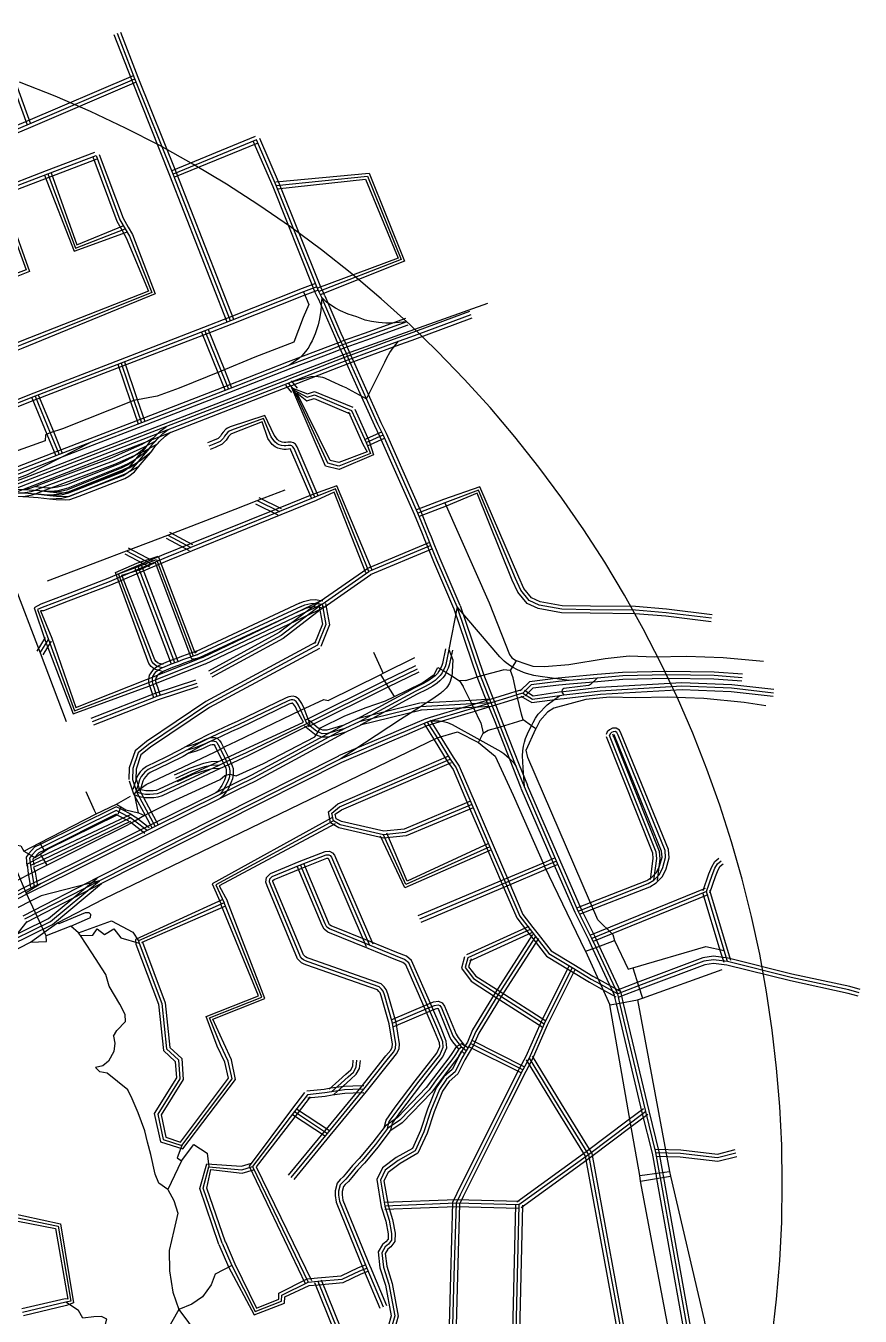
# Model space of a CAD drawing. Header units: metres. Extents: x -1073 to 1066, y -1049 to 1091.
# Drawn here: x 358 to 1066, y -113 to 984 of the extents above; entities that cross this region are included whole.
import ezdxf

# ---------------------------------------------------------------- set-up
doc = ezdxf.new("R2010")
doc.units = ezdxf.units.M
for name, color, linetype in [('EST_BUILDING_LINE_3M_OFFSET', 1, 'CONTINUOUS'), ('OSM_ROAD_CENTERLINE', 8, 'CONTINUOUS'), ('RADIUS_1KM', 5, 'CONTINUOUS')]:
    doc.layers.add(name, color=color, linetype=linetype)

msp = doc.modelspace()

# ---------------------------------------------------------------- linework, layer by layer
at = {"layer": 'EST_BUILDING_LINE_3M_OFFSET'}
for points in [[(331.252, 983.751), (361.615, 900.583)], [(528.738, 731.993), (479.886, 856.706), (447.534, 937.721), (432.744, 976.019)], [(534.325, 734.181), (485.466, 858.913), (453.119, 939.914), (438.341, 978.181)], [(201.001, 843.121), (216.766, 843.084), (357.624, 902.316), (449.144, 941.574)], [(201.009, 837.121), (217.955, 837.203), (359.969, 896.793), (451.509, 936.06)], [(552.409, 889.684), (481.537, 860.585)], [(607.531, 763.019), (573.125, 849.243), (556.302, 888.101)], [(554.688, 884.134), (483.815, 855.034)], [(601.958, 760.796), (567.585, 846.939), (550.796, 885.717)], [(414.451, 872.434), (434.902, 817.707), (439.419, 809.791), (442.88, 803.722), (461.876, 758.381), (352.848, 715.544), (239.505, 670.036)], [(239.527, 808.922), (249.002, 812.47), (288.205, 827.439), (332.902, 844.504), (375.32, 860.69), (416.192, 876.286)], [(241.63, 803.303), (251.125, 806.858), (290.345, 821.834), (335.041, 838.899), (377.459, 855.085), (418.331, 870.681)], [(420.072, 874.533), (440.334, 820.255), (444.63, 812.764), (448.288, 806.322), (467.391, 756.017), (355.084, 709.976), (241.74, 664.468)], [(373.577, 856.841), (398.599, 792.155), (443.111, 808.481)], [(379.201, 858.934), (401.057, 797.628), (440.939, 814.074)], [(570.047, 851.076), (649.221, 858.633), (679.21, 783.916), (607.54, 755.247)], [(570.663, 845.107), (646.129, 853.491), (673.703, 786.298), (605.376, 760.843)], [(336.786, 842.74), (360.787, 775.122), (335.122, 764.747)], [(603.714, 764.725), (592.29, 760.546), (530.435, 735.879), (508.646, 727.458), (437.659, 700.04), (364.371, 671.738), (204.738, 608.436)], [(605.775, 759.09), (594.432, 754.942), (532.628, 730.294), (510.808, 721.861), (439.82, 694.443), (366.558, 666.15), (206.95, 602.859)], [(603.716, 756.828), (602.002, 760.691)], [(606.253, 751.629), (603.762, 756.728)], [(609.2, 759.261), (607.487, 763.124)], [(611.644, 754.263), (609.154, 759.361)], [(623.836, 711.36), (619.971, 720.034), (606.197, 751.751)], [(629.316, 713.803), (625.463, 722.45), (611.7, 754.141)], [(680.07, 735.172), (644.842, 722.393), (625.554, 715.402)], [(630.933, 703.084), (649.265, 709.855), (673.073, 718.518), (683.503, 722.311), (734.629, 741.265)], [(633.012, 697.455), (651.33, 704.221), (675.124, 712.879), (685.571, 716.678), (736.714, 735.639)], [(512.511, 725.777), (526.244, 691.557), (532.409, 676.183)], [(682.116, 729.532), (646.887, 716.752), (627.598, 709.761)], [(625.494, 715.38), (616.404, 711.864), (580.517, 698.159), (528.537, 677.863), (454.693, 649.3), (411.939, 632.758), (384.783, 622.249), (331.461, 601.623), (251.95, 571.031), (223.65, 560.054)], [(506.943, 723.542), (520.675, 689.323), (526.84, 673.95)], [(634.721, 701.471), (632.565, 706.405), (629.323, 713.788)], [(627.658, 709.784), (618.556, 706.264), (582.678, 692.562), (530.711, 672.27), (456.858, 643.704), (414.105, 627.162), (386.948, 616.653), (333.621, 596.025), (254.112, 565.435), (225.82, 554.46)], [(228.601, 546.411), (242.335, 553.465), (253.626, 560.021), (285.958, 570.992), (329.331, 586.165), (336.845, 589.075), (477.512, 643.555), (579.451, 683.028), (581.303, 683.751), (621.134, 699.269), (630.884, 703.065)], [(629.223, 699.068), (627.069, 703.997), (623.829, 711.375)], [(231.343, 541.074), (245.216, 548.202), (256.11, 554.559), (287.912, 565.318), (331.405, 580.535), (339.011, 583.48), (479.679, 637.96), (581.625, 677.436), (583.482, 678.16), (623.311, 693.678), (633.061, 697.474)], [(435.895, 696.287), (446.599, 664.405), (452.931, 645.547)], [(441.583, 698.197), (452.287, 666.315), (458.619, 647.457)], [(644.231, 665.59), (631.486, 694.011), (629.234, 699.044)], [(649.706, 668.045), (636.962, 696.464), (634.71, 701.495)], [(582.845, 682.149), (587.95, 676.004)], [(368.238, 670.088), (381.07, 638.962), (388.639, 620.594)], [(578.23, 678.315), (583.335, 672.17)], [(636.997, 658.172), (649.296, 630.755), (652.961, 619.29), (623.729, 606.696), (612.154, 609.74), (583.593, 676.278), (596.801, 671.185), (602.842, 673.143), (635.418, 659.711)], [(631.522, 655.716), (643.774, 628.408), (647.44, 621.639), (623.312, 612.681), (615.987, 614.357), (587.692, 671.896), (596.227, 665.212), (602.568, 667.15), (633.102, 654.176)], [(362.691, 667.801), (375.523, 636.676), (383.092, 618.308)], [(698.91, 540.962), (696.499, 546.873), (694.394, 552.034), (687.788, 568.468), (658.324, 634.909), (653.946, 643.942), (644.231, 665.59)], [(704.466, 543.228), (702.055, 549.139), (699.956, 554.286), (693.315, 570.803), (663.767, 637.434), (659.384, 646.479), (649.705, 668.046)], [(605.905, 584.306), (588.077, 626.013), (586.569, 628.278), (584.938, 629.398), (583.091, 630.107), (580.175, 630.055), (578.357, 629.814), (577.133, 629.812), (575.414, 630.068), (573.909, 630.595), (572.512, 631.178), (571.247, 632.233), (568.478, 636.066), (560.7, 652.717), (531.192, 643.075), (528.872, 641.878), (527.369, 640.922), (525.195, 638.585), (523.701, 636.674), (522.985, 635.094), (521.052, 633.155), (516.114, 631.077), (511.912, 629.451)], [(600.387, 581.949), (582.766, 623.22), (582.313, 624.049), (582.143, 624.088), (582.029, 624.202), (580.688, 624.077), (578.745, 623.827), (576.683, 623.829), (573.986, 624.241), (571.729, 625.005), (569.364, 626.07), (566.867, 628.132), (563.241, 633.138), (558.266, 647.233), (533.585, 637.573), (531.825, 636.655), (531.191, 636.297), (529.762, 634.693), (528.8, 633.51), (527.891, 631.639), (524.419, 628.189), (518.388, 625.525), (514.077, 623.856)], [(337.649, 589.265), (345.936, 590.033), (355.211, 589.845), (356.572, 589.808), (368.704, 588.831), (378.397, 587.791), (383.868, 587.199), (391.281, 586.906), (393.761, 587.063), (400.725, 589.621), (439.111, 604.503), (441.877, 606.16), (445.661, 609.047), (450.176, 614.491), (453.662, 618.683), (458.896, 624.649), (459.809, 625.918), (463.184, 630.577), (465.728, 633.301), (466.72, 634.361), (472.115, 639.523), (476.757, 643.129)], [(338.207, 583.291), (346.152, 584.037), (355.07, 583.846), (356.252, 583.817), (368.143, 582.857), (377.755, 581.826), (383.429, 581.215), (391.382, 580.907), (395.014, 581.196), (402.834, 584.004), (441.742, 599.111), (445.246, 601.195), (449.817, 604.72), (454.787, 610.652), (458.225, 614.787), (463.588, 620.91), (464.671, 622.403), (467.814, 626.76), (470.109, 629.202), (470.989, 630.145), (476.033, 634.98), (480.434, 638.387)], [(645.295, 632.313), (659.805, 638.903)], [(354.621, 589.8), (361.386, 590.979), (364.5, 592.125), (374.846, 595.893), (430.861, 616.898), (444.871, 623.058), (456.536, 628.364), (466.463, 633.875)], [(355.661, 583.891), (362.937, 585.183), (366.553, 586.487), (376.926, 590.266), (433.123, 611.34), (447.321, 617.581), (459.236, 623.006), (469.374, 628.628)], [(365.792, 592.294), (373.635, 591.597), (378.933, 591.303), (384.533, 591.936), (392.576, 593.92), (437.582, 611.948), (443.263, 614.643), (447.448, 616.836), (452.228, 620.196), (460.402, 626.531)], [(647.776, 626.85), (662.286, 633.44)], [(365.261, 586.318), (373.209, 585.612), (379.108, 585.305), (385.59, 586.03), (394.415, 588.209), (439.985, 606.45), (445.944, 609.276), (450.573, 611.714), (455.79, 615.367), (464.078, 621.789)], [(377.906, 587.804), (387.24, 588.322), (393.271, 589.77), (439.43, 608.421), (443.861, 610.788), (450.909, 615.127)], [(378.246, 581.813), (388.112, 582.386), (395.098, 584.055), (441.969, 602.985), (446.847, 605.583), (454.053, 610.017)], [(651.798, 521.145), (621.803, 592.97), (602.021, 585.909), (571.968, 573.764), (496.6, 543.284), (476.985, 535.347)], [(940.287, 483.357), (901.614, 488.039), (875.421, 490.267), (836.996, 490.626), (813.135, 490.968), (794.417, 494.396), (786.977, 497.717), (780.449, 505.798), (776.251, 515.255), (743.248, 592.063), (712.328, 581.166), (689.481, 572.438)], [(646.236, 518.896), (619.462, 587.445), (604.271, 580.346), (574.217, 568.201), (498.85, 537.722), (479.235, 529.785)], [(555.408, 583.068), (574.422, 573.672)], [(939.566, 477.401), (900.999, 482.07), (875.138, 484.273), (836.924, 484.626), (812.547, 484.997), (792.619, 488.671), (783.314, 492.964), (775.341, 502.65), (770.743, 512.874), (740.883, 586.549), (714.469, 575.56), (691.622, 566.833)], [(552.75, 577.688), (571.764, 568.293)], [(476.836, 548.36), (496.301, 537.863)], [(479.684, 553.641), (499.149, 543.144)], [(444.657, 540.338), (465.561, 529.261)], [(700.528, 544.862), (647.857, 522.787)], [(702.848, 539.328), (650.177, 517.253)], [(721.027, 488.792), (704.007, 528.458), (698.91, 540.963)], [(726.541, 491.158), (709.543, 530.774), (704.466, 543.227)], [(476.932, 535.325), (462.979, 529.37), (427.203, 514.108)], [(479.288, 529.807), (465.334, 523.851), (429.557, 508.589)], [(472.998, 435.337), (470.492, 435.893), (467.052, 437.141), (464.212, 439.481), (462.121, 441.991), (461.173, 444.288), (433.673, 519.372), (452.02, 527.257), (469.902, 533.086), (501.064, 451.139), (502.924, 452.414)], [(474.285, 441.197), (472.128, 441.665), (470.022, 442.354), (468.446, 443.732), (467.269, 445.074), (466.769, 446.451), (439.143, 516.906), (454.144, 521.645), (467.437, 527.616), (498.307, 445.81), (504.43, 446.606)], [(441.848, 535.036), (462.752, 523.96)], [(481.408, 441.41), (450.277, 523.386)], [(487.017, 443.54), (455.886, 525.516)], [(607.553, 494.82), (647.303, 522.483)], [(610.98, 489.895), (650.731, 517.558)], [(427.304, 514.149), (391.439, 500.367)], [(429.456, 508.548), (393.591, 494.767)], [(391.439, 500.367), (370.508, 492.319), (364.773, 489.19), (374.004, 461.438), (397.734, 399.125), (462.195, 422.728)], [(393.592, 494.767), (372.662, 486.719), (370.236, 486.708), (379.639, 463.498), (400.226, 404.583), (460.059, 428.335)], [(507.631, 447.152), (607.974, 495.064)], [(607.441, 494.738), (572.881, 468.224), (512.676, 435.56)], [(590.109, 493.067), (593.535, 494.632), (599.084, 496.001), (603.401, 496.278), (609.723, 495.322)], [(590.099, 493.062), (502.411, 452.23)], [(592.631, 487.623), (504.944, 446.791)], [(510.216, 441.738), (610.559, 489.65)], [(611.092, 489.977), (576.148, 463.191), (515.538, 430.287)], [(592.622, 487.618), (595.518, 488.969), (600.002, 490.072), (603.139, 490.284), (608.81, 489.392)], [(606.316, 491.817), (609.451, 475.34), (602.671, 458.529)], [(612.217, 492.898), (615.423, 474.754), (608.249, 456.321)], [(750.058, 407.423), (742.405, 426.848), (741.003, 430.496), (720.946, 489.002)], [(755.64, 409.622), (747.996, 429.024), (746.643, 432.546), (726.622, 490.948)], [(367.24, 452.52), (374.261, 464.03)], [(372.362, 449.395), (379.383, 460.906)], [(604.038, 460.066), (510.514, 409.708), (460.01, 375.542), (450.455, 367.626), (445.538, 353.157), (445.121, 343.498)], [(606.882, 454.784), (513.621, 404.575), (463.587, 370.725), (455.39, 364.214), (451.44, 352.077), (451.116, 343.257)], [(502.718, 452.353), (494.683, 449.641), (489.736, 447.769), (485.747, 446.219), (483.189, 445.295), (478.566, 443.608), (472.476, 441.031), (471.456, 440.591), (467.776, 438.258), (465.416, 436.254), (464.239, 434.773), (463.299, 433.256), (462.52, 431.956), (462.041, 430.161), (461.9, 428.884), (461.81, 427.24), (461.932, 425.928), (462.583, 423.316), (463.793, 419.897)], [(713.967, 454.482), (711.367, 441.897), (710.831, 440.131), (709.34, 437.242), (708.482, 435.481), (707.15, 433.558), (705.201, 431.548), (703.314, 429.978), (700.177, 427.797), (695.251, 425.044), (687.292, 421.068), (639.327, 395.006)], [(719.842, 453.266), (717.178, 440.403), (716.39, 437.872), (714.702, 434.55), (713.652, 432.437), (711.788, 429.751), (709.285, 427.152), (706.95, 425.205), (703.358, 422.71), (698.057, 419.741), (690.066, 415.747), (642.192, 389.734)], [(460.023, 428.321), (507.819, 447.235)], [(462.231, 422.742), (510.027, 441.656)], [(504.636, 446.668), (496.704, 443.992), (491.884, 442.167), (487.854, 440.601), (485.236, 439.655), (480.763, 438.025), (474.807, 435.503), (474.237, 435.274), (471.328, 433.422), (469.733, 432.087), (469.161, 431.341), (468.387, 430.075), (468.036, 429.594), (467.95, 429.118), (467.879, 428.391), (467.809, 427.341), (467.846, 426.939), (468.326, 425.053), (469.448, 421.905)], [(594.928, 393.752), (662.629, 427.49), (688.937, 440.2)], [(501.827, 427.827), (467.976, 416.768), (412.868, 395.265)], [(597.605, 388.382), (665.273, 422.104), (691.547, 434.797)], [(818.714, 430.423), (809.691, 429.594), (785.415, 426.386), (777.46, 418.84)], [(966.216, 432.775), (942.195, 434.673), (901.891, 435.267), (864.313, 434.316), (842.657, 432.473), (818.732, 430.424)], [(965.742, 426.794), (941.914, 428.68), (901.922, 429.267), (864.644, 428.325), (843.168, 426.495), (819.244, 424.446)], [(503.69, 422.124), (469.999, 411.119), (415.049, 389.675)], [(463.829, 419.801), (464.502, 418.099), (466.131, 413.025)], [(469.411, 422.001), (470.152, 420.118), (471.843, 414.861)], [(778.733, 419.578), (773.792, 418.17), (768.476, 416.425), (751.974, 411.392)], [(778.015, 414.119), (787.361, 408.722), (811.316, 411.813), (814.765, 412.21), (845.673, 415.775), (914.836, 419.916), (956.624, 418.144), (992.173, 414.135)], [(781.096, 419.267), (788.565, 414.6), (810.568, 417.766), (814.078, 418.17), (845.15, 421.752), (914.783, 425.916), (957.088, 424.126), (992.845, 420.097)], [(819.262, 424.448), (810.339, 423.629), (788.02, 420.981), (781.651, 414.546)], [(546.407, 363.74), (599.087, 390.044), (593.884, 403.574), (591.897, 407.928), (590.771, 409.733), (589.401, 411.559), (588.179, 412.64), (586.659, 413.62), (584.557, 414.086), (582.71, 413.996), (580.852, 413.661), (578.615, 412.737), (537.131, 392.772), (529.911, 389.49)], [(543.805, 369.146), (593.446, 392.09), (588.422, 401.092), (586.612, 405.087), (585.813, 406.354), (584.993, 407.489), (584.501, 407.899), (584.307, 408.1), (584.131, 408.101), (583.4, 408.036), (582.538, 407.903), (581.083, 407.268), (539.674, 387.337), (532.393, 384.028)], [(692.12, 408.14), (640.041, 395.282)], [(752.684, 411.518), (736.063, 410.605), (692.674, 408.223)], [(751.984, 411.395), (740.628, 407.978), (737.069, 406.909), (731.292, 405.172), (700.887, 396.022), (697.656, 395.054)], [(778.213, 335.955), (771.324, 353.432), (758.041, 387.152), (755.48, 393.664), (750.058, 407.422)], [(780.377, 413.808), (775.55, 412.433), (770.287, 410.705), (753.724, 405.653)], [(783.795, 338.155), (776.906, 355.632), (763.624, 389.35), (761.063, 395.862), (755.64, 409.622)], [(639.482, 395.084), (627.157, 389.281), (549.218, 347.11), (535.983, 340.543), (519.461, 332.34), (466.189, 306.024), (459.332, 302.616), (369.342, 257.821), (363.411, 255.127)], [(697.342, 394.94), (678.601, 386.958), (667.667, 382.294), (623.28, 363.37)], [(693.558, 402.315), (641.479, 389.457)], [(753.013, 405.527), (736.392, 404.614), (693.003, 402.232)], [(753.713, 405.649), (742.355, 402.232), (738.796, 401.163), (733.021, 399.427), (702.613, 390.276), (699.379, 389.307)], [(642.037, 389.655), (629.864, 383.926), (551.98, 341.783), (538.65, 335.169), (522.124, 326.964), (468.853, 300.648), (462.004, 297.243), (371.92, 252.403), (365.893, 249.664)], [(520.335, 385.066), (512.656, 381.536), (502.952, 376.648), (493.35, 371.213), (488.273, 368.338), (476.415, 362.251), (460.088, 354.412), (456.832, 351.955), (454.874, 349.839), (453.046, 347.439), (451.424, 344.195), (450.4, 340.838), (448.613, 334.749)], [(529.894, 389.482), (520.329, 385.063)], [(532.41, 384.036), (522.846, 379.616)], [(629.325, 383.716), (614.229, 379.478), (608.865, 379.302), (604.542, 381.114), (602.765, 382.017), (594.387, 388.729)], [(627.696, 389.491), (613.277, 385.402), (609.968, 385.199), (607.085, 386.549), (606, 387.07), (598.146, 393.405)], [(699.693, 389.42), (680.953, 381.439), (670.021, 376.775), (625.633, 357.85)], [(695.966, 390.602), (704.286, 377.154), (715.466, 359.087)], [(701.069, 393.759), (709.388, 380.311), (720.568, 362.244)], [(827.775, 228.831), (887.51, 252.266), (892.775, 255.57), (898.125, 260.83), (901.417, 267.583), (903.86, 276.845), (903.38, 283.766), (863.271, 382.226), (861.662, 385.262), (858.841, 386.968), (855.675, 386.898), (853.318, 385.657), (851.174, 383.742), (850.456, 381.58)], [(522.84, 379.614), (515.258, 376.13), (505.78, 371.356), (496.306, 365.992), (491.121, 363.057), (479.081, 356.876), (463.208, 349.287), (460.865, 347.513), (459.467, 345.978), (458.134, 344.259), (457.001, 341.982), (456.151, 339.127), (454.371, 333.059)], [(494.001, 371.487), (500.755, 373.421), (505.504, 375.214), (509.481, 377.11), (512.683, 378.493), (515.144, 379.087), (516.668, 379.161), (518.283, 378.991), (520.482, 378.1), (522.129, 376.652), (523.575, 374.454), (525.568, 370.48), (530.897, 359.835), (533.006, 354.895), (533.606, 352.791), (533.796, 350.78), (533.787, 347.602), (533.122, 343.86), (531.857, 340.575), (529.329, 335.269), (527.87, 333.004), (527.057, 331.723), (524.651, 328.884), (522.643, 327.291)], [(495.655, 365.719), (502.643, 367.726), (507.856, 369.694), (511.969, 371.65), (514.596, 372.806), (515.985, 373.147), (516.528, 373.162), (516.891, 373.154), (517.324, 372.998), (517.567, 372.754), (518.364, 371.479), (520.203, 367.794), (525.454, 357.311), (527.355, 352.877), (527.709, 351.686), (527.802, 350.514), (527.81, 348.126), (527.345, 345.478), (526.349, 342.953), (524.09, 338.194), (522.812, 336.23), (522.212, 335.262), (520.485, 333.203), (518.942, 332.013)], [(825.585, 234.417), (884.81, 257.624), (889.066, 260.286), (893.254, 264.333), (895.791, 269.669), (897.887, 277.418), (897.536, 282.408), (857.791, 379.782), (857.228, 381.221), (857.328, 381.162), (857.297, 381.121), (856.688, 380.692), (856.217, 380.492), (856.263, 380.071)], [(887.948, 258.334), (890.403, 276.201), (890.006, 280.879), (850.573, 379.715)], [(893.893, 257.523), (896.401, 276.057), (895.844, 282.267), (856.147, 381.937)], [(623.103, 363.287), (418.751, 259.982)], [(450.424, 330.413), (452.249, 329.51), (455.488, 328.625), (459.097, 328.022), (463.046, 327.955), (466.426, 328.132), (470.068, 328.585), (473.628, 329.902), (523.092, 352.892), (529.442, 355.853), (546.37, 363.723)], [(453.125, 335.77), (454.391, 335.115), (456.769, 334.486), (459.642, 333.998), (462.935, 333.954), (465.914, 334.11), (468.648, 334.415), (471.306, 335.435), (520.56, 358.331), (526.91, 361.293), (543.841, 369.164)], [(737.549, 319.394), (680.485, 295.442), (661.222, 293.462), (623.395, 302.172), (616.392, 306.519), (614.579, 315.933), (622.499, 322.701), (716.829, 363.42)], [(720.497, 362.354), (725.673, 354.727), (739.144, 323.342), (754.511, 287.486), (767.688, 256.739), (779.642, 228.792), (788.269, 217.674), (792.761, 211.867), (803.68, 197.765), (823.049, 186.111), (839.196, 176.334), (847.039, 171.999), (861.664, 163.917)], [(625.81, 357.933), (421.458, 254.628)], [(521.68, 358.608), (515.049, 358.277), (508.541, 356.95), (497.14, 353.116), (483.596, 347.002)], [(521.972, 352.615), (515.797, 352.323), (510.101, 351.156), (499.334, 347.532), (486.066, 341.534)], [(735.224, 324.926), (678.998, 301.255), (661.593, 299.451), (625.607, 307.75), (621.252, 310.038), (620.222, 313.893), (625.566, 317.544), (719.206, 357.911)], [(715.538, 358.977), (720.412, 351.843), (733.63, 320.978), (748.996, 285.122), (762.173, 254.375), (774.47, 225.75), (783.523, 214.003), (788.022, 208.188), (799.694, 193.28), (819.943, 180.978), (836.19, 171.141), (844.137, 166.748), (858.762, 158.666)], [(445.292, 342.371), (448.662, 332.908), (448.945, 332.094), (449.715, 329.966), (458.912, 312.94), (464.883, 301.908)], [(450.945, 344.384), (454.322, 334.9), (454.604, 334.089), (455.195, 332.41), (464.19, 315.795), (470.16, 304.764)], [(857.493, 160.026), (839.123, 199.501), (835.582, 207.121), (823.961, 230.356), (805.549, 272.855), (778.251, 335.862)], [(862.933, 162.557), (844.564, 202.031), (840.987, 209.728), (829.399, 232.891), (811.054, 275.24), (783.756, 338.247)], [(447.868, 313.45), (437.993, 318.54), (434.268, 320.017), (370.319, 288.467), (365.035, 285.789), (360.187, 280.613), (357.889, 277.261), (358.593, 269.844)], [(462.496, 302.308), (451.96, 310.408), (446.796, 313.768), (371.405, 278.235), (358.893, 271.572), (359.782, 263.605), (361.691, 251.912)], [(445.119, 308.117), (435.3, 313.179), (434.291, 314.017), (372.992, 283.095), (368.631, 280.986), (364.772, 276.744), (363.679, 275.688), (364.546, 270.592)], [(458.839, 297.551), (448.321, 305.637), (446.191, 307.798), (373.99, 272.821), (364.247, 268.864), (365.689, 264.653), (367.613, 252.879)], [(617.387, 310.913), (516.023, 254.782), (523.408, 237.327)], [(620.257, 305.644), (521.729, 252.927), (528.828, 239.902)], [(750.525, 289.041), (681.469, 257.082), (664.143, 297.688)], [(752.982, 283.567), (679.339, 251.472), (658.672, 295.224)], [(580.747, 7.216), (611.525, 44.62), (642.322, 82.048), (663.4, 108.573), (667.483, 113.531), (668.765, 116), (668.894, 118.624), (666.127, 135.649), (659.324, 159.555), (658.489, 162.092), (657.491, 163.285), (656.246, 164.528), (596.312, 185.656), (594.055, 186.501), (591.845, 187.664), (590.322, 188.996), (588.479, 191.051), (562.522, 253.143), (561.493, 256.046), (562.143, 260.227), (565.287, 263.506), (589.761, 273.748), (611.929, 282.301), (615.465, 282.417), (617.965, 281.137), (619.818, 279.099), (652.171, 203.819)], [(585.38, 3.404), (616.158, 40.807), (646.987, 78.275), (668.07, 104.806), (672.518, 110.267), (674.557, 114.432), (674.887, 118.911), (671.984, 136.951), (665.046, 161.359), (663.744, 164.988), (661.898, 167.357), (659.363, 169.655), (598.358, 191.296), (596.482, 191.987), (595.248, 192.605), (594.527, 193.276), (593.527, 194.294), (568.085, 255.389), (567.453, 256.739), (567.51, 257.545), (568.623, 258.518), (591.998, 268.18), (613.192, 276.436), (614.143, 276.565), (614.257, 276.42), (614.771, 275.854), (646.658, 201.453)], [(807.124, 276.807), (796.845, 272.421), (763.758, 258.319), (690.62, 227.418)], [(932.646, 249.076), (937.604, 263.104), (940.072, 269.263), (942.638, 273.728), (946.16, 276.514)], [(661.873, 47.466), (663.488, 53.944), (671.375, 64.888), (688.22, 87.426), (706.52, 110.859), (709.203, 116.423), (708.782, 119.707), (704.657, 129.942), (696.86, 148.131), (680.407, 185.872), (677.72, 187.959), (670.534, 190.839), (648.288, 199.855), (614.086, 213.726), (610.847, 216.1), (609.212, 219.421), (588.112, 269.805)], [(667.707, 46.065), (668.936, 51.431), (676.204, 61.327), (692.989, 83.784), (711.64, 107.729), (715.121, 115.434), (714.607, 121.145), (710.2, 132.239), (702.365, 150.518), (685.17, 189.521), (680.757, 193.134), (672.788, 196.399), (650.541, 205.416), (616.952, 218.997), (615.458, 219.94), (614.708, 221.829), (593.647, 272.123)], [(809.479, 271.288), (799.199, 266.902), (766.102, 252.796), (692.955, 221.891)], [(938.304, 247.077), (943.22, 260.991), (945.486, 266.676), (947.176, 269.803), (949.819, 271.759)], [(203.082, 135.61), (287.061, 181.09), (376.911, 225.145), (418.183, 259.609)], [(205.939, 130.334), (289.812, 175.757), (380.177, 220.112), (422.027, 255.002)], [(363.294, 255.071), (341.594, 244.048), (261.844, 209.885), (249.69, 205.37)], [(418.734, 259.973), (355.156, 227.301)], [(421.476, 254.637), (357.898, 221.964)], [(366.01, 249.721), (344.135, 238.613), (264.071, 204.314), (251.78, 199.746)], [(524.898, 241.355), (450.665, 207.559), (450.938, 203.469), (470.253, 152.355), (474.44, 113.101), (484.603, 103.814), (485.541, 89.792), (466.658, 59.498), (472.126, 35.564), (490.885, 29.462), (535.752, 88.46), (532.367, 105.073), (525.712, 119.261), (516.389, 139.752), (560.7, 157.205), (528.907, 239.721)], [(934.342, 250.854), (837.151, 211.202)], [(936.608, 245.299), (839.418, 205.647)], [(950.477, 187.8), (947.616, 197.307), (932.602, 247.212)], [(956.223, 189.53), (953.361, 199.036), (938.348, 248.941)], [(527.338, 235.874), (456.046, 204.904), (456.674, 205.231), (476.093, 153.731), (479.802, 115.795), (490.005, 106.425), (491.363, 88.342), (472.571, 58.479), (476.587, 39.577), (489.109, 35.193), (529.89, 89.741), (526.687, 103.14), (520.218, 116.849), (510.872, 142.11), (555.194, 159.59), (523.33, 237.508)], [(194.569, 134.732), (351.381, 213.422), (358.878, 222.77)], [(787.865, 211.646), (756.204, 162.213), (736.997, 130.651), (732.551, 120.301), (729.001, 114.399), (725.213, 108.07), (719.743, 96.87), (712.524, 90.681), (706.208, 81.348), (698.691, 63.23), (692.71, 45.181), (686.046, 29.974), (672.156, 22.119), (660.566, 13.35), (655.824, 3.379), (659.46, -19.717), (663.247, -31.78), (665.234, -42.533), (665.236, -47.152), (663.364, -49.431), (660.645, -51.568), (656.92, -58.036), (658.315, -71.507), (663.002, -86.212), (667.869, -112.263), (665.22, -121.435)], [(792.918, 208.409), (761.293, 159.034), (742.329, 127.9), (737.892, 117.567), (734.147, 111.314), (730.481, 105.197), (724.488, 93.198), (717.01, 86.696), (711.493, 78.507), (704.314, 61.137), (698.302, 43.007), (690.5, 25.953), (675.458, 17.11), (665.199, 9.537), (661.763, 2.521), (665.298, -18.332), (669.071, -30.336), (671.217, -42.07), (670.897, -49.139), (667.629, -53.651), (665.138, -55.544), (662.787, -59.295), (664.182, -70.248), (668.822, -84.753), (673.863, -112.537), (671.072, -122.756)], [(784.652, 218.568), (731.752, 194.468)], [(787.14, 213.108), (734.239, 189.008)], [(730.117, 192.584), (727.676, 183.157), (735.682, 172.011), (757.12, 158.104)], [(735.874, 190.891), (733.581, 184.221), (739.776, 176.398), (760.376, 163.143)], [(1066.094, 165.003), (1057.277, 167.487), (1008.158, 178.051), (953.901, 191.614), (941.574, 193.134), (932.587, 191.837), (876.877, 170.799), (859.152, 164.098)], [(1064.466, 159.228), (1055.832, 161.664), (1006.799, 172.207), (952.799, 185.716), (941.634, 187.135), (934.088, 186.028), (878.999, 165.187), (861.274, 158.485)], [(818.811, 184.883), (794.968, 137.047), (782.291, 108.018), (776.895, 98.091), (762.53, 69.381), (723.668, -8.289), (720.056, -16.003), (718.154, -78.219), (715.946, -162.527), (713.411, -259.208)], [(824.181, 182.206), (800.404, 134.507), (787.682, 105.383), (782.215, 95.316), (767.896, 66.696), (729.058, -10.925), (725.888, -17.415), (724.151, -78.386), (721.944, -162.684), (719.409, -259.365)], [(667.879, 139.06), (698.443, 152.087), (703.887, 154.35), (708.197, 154.901), (711.212, 153.555), (713.245, 150.909), (722.961, 126.979), (723.837, 125.538), (724.786, 124.268), (729.916, 117.791)], [(757.134, 158.095), (796.072, 133.248)], [(760.362, 163.153), (799.3, 138.306)], [(974.025, -439.841), (972.682, -432.645), (963.362, -381.725), (949.162, -301.659), (946.145, -289.649), (933.868, -223.566), (927.194, -187.598), (919.114, -137.734), (915.577, -119.167), (893.504, 4.306), (892.745, 8.591), (889.672, 25.771), (881.116, 60.52), (859.158, 152.75), (857.294, 160.598)], [(979.923, -438.74), (978.582, -431.554), (969.267, -380.661), (955.029, -300.404), (952.007, -288.369), (939.767, -222.471), (933.105, -186.571), (925.023, -136.692), (921.478, -118.078), (899.411, 5.357), (898.652, 9.643), (895.542, 27.017), (886.947, 61.932), (864.995, 154.137), (863.132, 161.985)], [(670.232, 133.54), (700.782, 146.562), (705.512, 148.574), (707.367, 148.958), (707.425, 148.901), (708.006, 147.985), (717.596, 124.293), (718.856, 122.193), (720.027, 120.614), (725.212, 114.066)], [(780.9, 99.385), (736.566, 121.616)], [(733.398, 115.237), (727.631, 118.928), (722.995, 116.316), (719.485, 110.586), (716.865, 106.944), (703.72, 89.897), (697.727, 81.642), (673.274, 56.158), (662.721, 48.937), (652.246, 35.125), (640.756, 21.279), (635.067, 15.354), (629.907, 9.114), (627.181, 5.808), (624.648, 3.4), (622.01, 0.487), (620.244, -6.044), (620.227, -9.936), (621.03, -15.61), (644.502, -72.841)], [(729.749, 110.475), (727.498, 112.929), (727.382, 112.224), (724.498, 107.29), (721.678, 103.361), (708.523, 86.301), (702.328, 77.791), (677.148, 51.577), (666.86, 44.594), (656.951, 31.4), (645.232, 17.282), (639.546, 11.363), (634.532, 5.291), (631.57, 1.717), (628.893, -0.84), (627.256, -2.424), (626.196, -6.802), (626.213, -9.523), (626.823, -14.046), (650.052, -70.562)], [(778.21, 94.022), (733.876, 116.253)], [(615.189, 80.269), (623.453, 87.598), (629.373, 93.036), (633.564, 96.746), (635.399, 99.778), (635.738, 105.033)], [(619.17, 75.78), (627.474, 83.144), (633.405, 88.593), (638.205, 92.944), (641.121, 97.971), (641.719, 104.56)], [(782.428, 105.133), (807.236, 64.635), (832.524, 23.429), (864.363, -149.801), (879.589, -232.49)], [(787.545, 108.267), (812.353, 67.769), (838.128, 25.574), (870.264, -148.715), (885.49, -231.403)], [(594.321, 77.381), (583.361, 62.976), (547.27, 14.853), (594.782, -84.957)], [(644.578, 83.161), (635.327, 82.926), (628.034, 82.67), (616.712, 80.988), (611.093, 80.051), (596.403, 78.548)], [(644.73, 77.162), (635.506, 76.929), (628.58, 76.695), (617.647, 75.061), (611.891, 74.105), (597.014, 72.58)], [(599.096, 73.747), (588.135, 59.342), (553.239, 14.246), (600.189, -82.357)], [(584.102, 58.651), (612.195, 40.206)], [(587.395, 63.667), (615.488, 45.221)], [(882.226, 63.622), (869.217, 53.814), (833.544, 26.915), (774.636, -15.681)], [(885.838, 58.83), (872.829, 49.023), (837.108, 22.088), (778.151, -20.543)], [(892.522, 23.395), (913.296, 22.812), (945.257, 19.148), (961.296, 23.175)], [(892.692, 29.393), (913.727, 28.796), (944.857, 25.135), (959.817, 28.99)], [(521.55, -51.636), (505.352, -4.073), (511.288, 16.809), (540.733, 14.83), (549.411, 17.428)], [(527.225, -49.688), (511.347, -3.83), (514.754, 11.911), (541.318, 8.859), (551.098, 11.671)], [(776.472, -15.113), (722.954, -13.709), (662.264, -16.027)], [(776.315, -21.111), (722.99, -19.709), (662.494, -22.022)], [(773.394, -18.039), (769.916, -161.852), (765.035, -250.628)], [(779.393, -18.184), (775.912, -162.089), (771.026, -250.958)], [(339.22, -29.744), (382.867, -38.228), (393.281, -98.099), (390.947, -97.826), (354.265, -106.497)], [(340.434, -23.868), (387.186, -34.063), (398.285, -101.409), (392.335, -103.663), (355.645, -112.336)], [(521.628, -51.841), (529.734, -70.805), (551.475, -111.544), (577.301, -101.652), (577.553, -96.298), (598.293, -86.546), (605.842, -85.922), (627.11, -83.98), (642.405, -76.754), (648.341, -74.506)], [(527.146, -49.483), (535.166, -68.256), (553.592, -105.93), (572.4, -98.19), (572.518, -93.035), (596.678, -80.768), (605.308, -79.945), (625.53, -78.191), (640.051, -71.235), (646.214, -68.896)], [(644.512, -72.864), (658.351, -105.77)], [(650.043, -70.538), (663.882, -103.444)], [(602.794, -84.06), (624.899, -138.628), (631.792, -155.643), (637.56, -165.156), (633.752, -259.581)], [(608.355, -81.807), (630.461, -136.377), (637.169, -152.981), (643.376, -163.684), (639.748, -259.815)]]:
    msp.add_lwpolyline(points, dxfattribs=at)
at = {"layer": 'OSM_ROAD_CENTERLINE'}
for points in [[(328.434, 982.722), (358.797, 899.555)], [(531.532, 733.087), (482.676, 857.81), (450.326, 938.817), (435.542, 977.1)], [(201.005, 840.121), (217.361, 840.143), (358.797, 899.555), (450.326, 938.817)], [(553.549, 886.909), (482.676, 857.81)], [(604.745, 761.907), (570.355, 848.091), (553.549, 886.909)], [(240.578, 806.113), (250.064, 809.664), (289.275, 824.636), (333.971, 841.702), (376.389, 857.888), (417.261, 873.484)], [(417.261, 873.484), (437.618, 818.981), (442.025, 811.278), (445.584, 805.022), (464.633, 757.199), (353.966, 712.76), (240.623, 667.252)], [(376.389, 857.888), (399.828, 794.892), (442.025, 811.278)], [(570.355, 848.091), (647.675, 856.062), (676.456, 785.107), (606.458, 758.045)], [(333.971, 841.702), (358.064, 776.379), (334.086, 767.563)], [(604.745, 761.907), (593.361, 757.744), (531.532, 733.087), (509.727, 724.66), (438.739, 697.242), (365.465, 668.944), (205.844, 605.648)], [(593.361, 757.744), (598.086, 746.979), (593.176, 735.892), (585.351, 715.008), (552.091, 702.24), (523.46, 690.44), (487.736, 675.924), (469.173, 669.2), (449.443, 665.36), (388.903, 641.281), (378.297, 637.819), (374.367, 636.205), (374.031, 631.14), (302.734, 605.726), (250.293, 584.519), (224.929, 575.691)], [(606.458, 758.045), (604.745, 761.907)], [(608.949, 752.946), (606.458, 758.045)], [(244.968, 557.223), (254.347, 560.396), (629.817, 705.201), (750.005, 747.959)], [(608.949, 752.946), (608.233, 741.781), (607.138, 734.812), (605.884, 729.658), (604.542, 725.361), (603.279, 722.111), (600.682, 716.055), (599.225, 713.294), (597.839, 710.834), (596.231, 708.351), (593.741, 705.324), (591.877, 703.42), (589.343, 701.038), (586.737, 699.045), (581.597, 695.36)], [(626.576, 712.582), (622.717, 721.242), (608.949, 752.946)], [(681.093, 732.352), (668.102, 731.027), (663.412, 730.961), (657.248, 731.606), (651.234, 732.541), (645.758, 733.71), (638.728, 736.46), (631.372, 738.797), (624.889, 741.469), (620.518, 743.807), (616.773, 746.312), (613.002, 748.805), (608.949, 752.946)], [(631.972, 700.27), (650.298, 707.038), (674.098, 715.699), (684.537, 719.495), (735.672, 738.452)], [(509.727, 724.66), (523.46, 690.44), (529.624, 675.067)], [(681.093, 732.352), (645.864, 719.572), (626.576, 712.582)], [(646.968, 666.818), (662.432, 698.054), (664.128, 701.661), (666.715, 706.08), (669.568, 710.166), (674.098, 715.699)], [(626.576, 712.582), (617.48, 709.064), (581.597, 695.36), (529.624, 675.067), (455.775, 646.502), (413.022, 629.96), (385.865, 619.451), (332.541, 598.824), (253.031, 568.233), (224.735, 557.257)], [(631.972, 700.27), (629.817, 705.201), (626.576, 712.582)], [(229.972, 543.743), (243.775, 550.834), (254.868, 557.29), (286.935, 568.155), (330.368, 583.35), (337.928, 586.278), (478.596, 640.758), (580.538, 680.232), (582.392, 680.956), (622.222, 696.474), (631.972, 700.27)], [(438.739, 697.242), (449.443, 665.36), (455.775, 646.502)], [(646.968, 666.818), (634.224, 695.238), (631.972, 700.27)], [(580.538, 680.232), (585.642, 674.087)], [(582.392, 680.956), (595.834, 684.763), (599.852, 685.653), (604.047, 686.01), (606.025, 685.876), (607.845, 685.531), (609.699, 685.13), (611.36, 684.562), (616.685, 682.213), (626.567, 677.627), (629.314, 676.425), (631.469, 675.278), (646.968, 666.818)], [(365.465, 668.944), (378.297, 637.819), (385.865, 619.451)], [(634.26, 656.944), (646.535, 629.581), (650.2, 620.464), (623.521, 609.689), (614.071, 612.048), (585.642, 674.087), (596.514, 668.198), (602.705, 670.146), (634.26, 656.944)], [(701.688, 542.095), (699.277, 548.006), (697.175, 553.16), (690.551, 569.636), (661.045, 636.172), (656.665, 645.211), (646.968, 666.818)], [(603.146, 583.128), (585.421, 624.617), (584.441, 626.164), (583.54, 626.743), (582.56, 627.155), (580.432, 627.066), (578.551, 626.821), (576.908, 626.821), (574.7, 627.155), (572.819, 627.8), (570.938, 628.624), (569.057, 630.183), (565.86, 634.602), (559.483, 649.975), (532.388, 640.324), (530.348, 639.266), (529.28, 638.609), (527.478, 636.639), (526.251, 635.092), (525.438, 633.366), (522.736, 630.672), (517.251, 628.301), (512.994, 626.654)], [(337.928, 586.278), (346.044, 587.035), (355.141, 586.846), (356.412, 586.812), (368.423, 585.844), (378.076, 584.808), (383.649, 584.207), (391.332, 583.907), (394.388, 584.129), (401.78, 586.812), (440.426, 601.807), (443.561, 603.677), (447.739, 606.883), (452.481, 612.572), (455.943, 616.735), (461.242, 622.78), (462.24, 624.16), (465.499, 628.669), (467.919, 631.251), (468.855, 632.253), (474.074, 637.251), (478.596, 640.758)], [(646.535, 629.581), (661.045, 636.172)], [(413.022, 629.96), (358.753, 602.33), (253.941, 562.789), (220.549, 555.632)], [(355.141, 586.846), (362.162, 588.081), (365.526, 589.306), (375.886, 593.08), (431.992, 614.119), (446.096, 620.32), (457.886, 625.685), (467.919, 631.251)], [(365.526, 589.306), (373.422, 588.605), (379.021, 588.304), (385.062, 588.983), (393.496, 591.065), (438.784, 609.199), (444.603, 611.959), (449.01, 614.275), (454.009, 617.781), (462.24, 624.16)], [(378.076, 584.808), (387.676, 585.354), (394.185, 586.912), (440.7, 605.703), (445.354, 608.186), (452.481, 612.572)], [(376.186, 512.172), (443.252, 537.687), (478.26, 551.001), (535.524, 573.187), (554.079, 580.378), (577.747, 589.551)], [(649.017, 520.02), (620.633, 590.208), (603.146, 583.128), (573.093, 570.983), (497.725, 540.503), (478.11, 532.566)], [(939.926, 480.379), (901.306, 485.055), (875.28, 487.27), (836.96, 487.626), (812.841, 487.982), (793.518, 491.533), (785.146, 495.341), (777.895, 504.224), (773.497, 514.065), (742.066, 589.306), (713.399, 578.363), (690.551, 569.636)], [(554.079, 580.378), (573.093, 570.983)], [(713.399, 578.363), (751.012, 493.47), (768.251, 449.577), (770.22, 446.772), (774.318, 444.211)], [(478.26, 551.001), (497.725, 540.503)], [(443.252, 537.687), (464.156, 526.61)], [(701.688, 542.095), (649.017, 520.02)], [(723.784, 489.975), (706.775, 529.616), (701.688, 542.095)], [(478.11, 532.566), (464.156, 526.61), (428.38, 511.348)], [(473.641, 438.267), (471.31, 438.779), (468.537, 439.747), (466.329, 441.606), (464.695, 443.532), (463.971, 445.369), (436.408, 518.139), (453.082, 524.451), (468.669, 530.351), (499.685, 448.475), (503.677, 449.51)], [(484.213, 442.475), (453.082, 524.451)], [(609.267, 492.357), (649.017, 520.02)], [(346.998, 511.07), (369.801, 450.957), (391.906, 392.692)], [(428.38, 511.348), (392.515, 497.567)], [(392.515, 497.567), (371.585, 489.519), (367.505, 487.949), (376.822, 462.468), (398.98, 401.854), (461.127, 425.532)], [(591.365, 490.342), (503.677, 449.51)], [(508.923, 444.445), (609.267, 492.357)], [(609.267, 492.357), (574.515, 465.707), (514.107, 432.923)], [(591.365, 490.342), (594.527, 491.801), (599.543, 493.036), (603.27, 493.281), (609.267, 492.357)], [(609.267, 492.357), (612.437, 475.047), (605.46, 457.425)], [(723.784, 489.975), (716.905, 453.874), (720.199, 444.957), (719.731, 435.016), (719.528, 433.102), (719.351, 432.133), (719.245, 431.465), (718.309, 427.903), (718.132, 427.213), (718.035, 426.879), (717.885, 426.523), (717.293, 425.142), (716.622, 423.873), (715.704, 422.459), (714.511, 421.012), (713.293, 419.676), (711.738, 418.174), (710.917, 417.45), (710.016, 416.771), (703.145, 411.795), (692.839, 405.227)], [(752.849, 408.522), (745.201, 427.936), (743.823, 431.521), (723.784, 489.975)], [(818.988, 427.435), (794.445, 430.808), (788.881, 431.821), (785.914, 432.578), (782.893, 433.469), (780.112, 434.415), (777.118, 435.584), (775.131, 436.553), (771.006, 438.734), (769.372, 439.725), (767.438, 441.05), (765.628, 442.386), (763.72, 443.944), (760.038, 447.495), (723.784, 489.975)], [(369.801, 450.957), (376.822, 462.468)], [(605.46, 457.425), (512.067, 407.142), (461.798, 373.134), (452.923, 365.92), (448.489, 352.617), (448.118, 343.378)], [(716.905, 453.874), (714.273, 441.15), (713.61, 439.002), (712.021, 435.896), (711.067, 433.959), (709.469, 431.654), (707.243, 429.35), (705.132, 427.591), (701.767, 425.254), (696.654, 422.393), (688.679, 418.407), (640.76, 392.37)], [(660.162, 435.606), (653.079, 451.369)], [(453.373, 315.024), (458.531, 312.676), (461.551, 314.368), (481.404, 324.309), (522.718, 343.367), (526.551, 346.773), (530.799, 347.864), (536.336, 346.606), (559.448, 357.092), (603.173, 379.557), (605.813, 383.831), (607.8, 387.349), (628.51, 397.468), (646.65, 404.47), (663.165, 410.159), (670.592, 413.865), (693.969, 425.109), (704.452, 432.512), (707.508, 438.668)], [(461.127, 425.532), (508.923, 444.445)], [(503.677, 449.51), (495.694, 446.816), (490.81, 444.968), (486.8, 443.41), (484.213, 442.475), (479.664, 440.816), (473.641, 438.267), (472.847, 437.933), (469.552, 435.84), (467.574, 434.17), (466.7, 433.057), (465.843, 431.666), (465.278, 430.775), (464.995, 429.64), (464.889, 428.638), (464.81, 427.291), (464.889, 426.434), (465.455, 424.185), (466.62, 420.901)], [(536.451, 375.894), (583.54, 398.514), (591.153, 402.333), (610.777, 411.305), (614.336, 410.359), (659.138, 432.712), (661.116, 433.692), (687.884, 447.072)], [(707.508, 438.668), (712.021, 435.896), (719.245, 431.465), (726.019, 427.302)], [(769.275, 435.885), (771.006, 438.734), (774.318, 444.211)], [(984.004, 443.577), (949.747, 446.738), (918.563, 447.985), (891.848, 447.406), (870.078, 448.096), (849.571, 445.903), (818.802, 440.682), (798.039, 439.113), (788.493, 439.447), (782.425, 441.25), (774.318, 444.211)], [(596.267, 391.067), (663.951, 424.797), (690.242, 437.499)], [(670.592, 413.865), (663.951, 424.797), (659.138, 432.712)], [(661.116, 433.692), (660.162, 435.606)], [(731.265, 427.513), (743.823, 431.521), (762.89, 436.675)], [(771.448, 429.64), (769.275, 435.885), (762.89, 436.675)], [(778.478, 398.871), (774.671, 415.302), (771.448, 429.64)], [(842.912, 429.484), (837.145, 424.218), (836.245, 423.639), (835.282, 423.272), (816.745, 421.079), (814.493, 420.6), (813.133, 419.543), (812.894, 418.062), (813.071, 416.994), (814.422, 415.19)], [(965.979, 429.784), (942.055, 431.677), (901.907, 432.267), (864.479, 431.32), (842.912, 429.484), (818.988, 427.435)], [(502.759, 424.975), (468.987, 413.943), (413.958, 392.47)], [(466.62, 420.901), (467.327, 419.109), (468.987, 413.943)], [(731.265, 427.513), (726.019, 427.302), (729.048, 422.259)], [(743.964, 391.635), (737.932, 404.036), (736.228, 407.609), (729.048, 422.259)], [(779.555, 416.693), (774.671, 415.302), (769.381, 413.565), (752.849, 408.522)], [(818.988, 427.435), (810.015, 426.612), (786.718, 423.684), (779.555, 416.693)], [(779.555, 416.693), (787.963, 411.661), (810.942, 414.789), (814.422, 415.19), (845.412, 418.764), (914.809, 422.916), (956.856, 421.135), (992.509, 417.116)], [(545.106, 366.443), (596.267, 391.067), (591.153, 402.333), (589.254, 406.507), (588.292, 408.043), (587.197, 409.524), (586.34, 410.27), (585.483, 410.86), (584.344, 411.094), (583.055, 411.016), (581.695, 410.782), (579.849, 410.003), (538.403, 390.054), (531.152, 386.759)], [(752.849, 408.522), (736.228, 407.609), (692.839, 405.227)], [(752.849, 408.522), (741.491, 405.105), (737.932, 404.036), (732.157, 402.299), (701.75, 393.149), (698.517, 392.18)], [(781.004, 337.055), (774.115, 354.532), (760.832, 388.251), (758.271, 394.763), (752.849, 408.522)], [(781.004, 337.055), (779.917, 353.163), (779.361, 363.571), (779.732, 367.679), (780.244, 371.82), (781.021, 375.004), (782.01, 378.31), (783.547, 382.084), (785.146, 385.434), (786.956, 389.03), (788.378, 391.713), (790.559, 395.353), (792.758, 398.915), (800.283, 406.752), (810.942, 414.789)], [(986.044, 405.85), (967.595, 408.934), (933.329, 412.096), (902.154, 413.331), (875.439, 412.752), (853.669, 413.442), (833.162, 411.249), (806.12, 404.125), (800.468, 400.574), (794.03, 393.36), (790.595, 386.481)], [(692.839, 405.227), (675.67, 394.273), (624.457, 360.61)], [(692.839, 405.227), (640.76, 392.37)], [(775.404, 392.626), (779.944, 393.939), (778.478, 398.871)], [(178.475, 100.511), (190.866, 119.825), (292.702, 169.774), (361.517, 205.252), (376.945, 216.094), (384.673, 221.705), (423.841, 241.976), (706.837, 378.733), (724.146, 384.009), (742.154, 374.792), (756.214, 363.326), (771.43, 330.03), (798.022, 269.662)], [(640.76, 392.37), (628.51, 386.603), (550.599, 344.446), (537.316, 337.856), (520.793, 329.652), (467.521, 303.336), (460.668, 299.929), (370.631, 255.112), (364.652, 252.396)], [(531.152, 386.759), (521.588, 382.34)], [(628.51, 386.603), (613.753, 382.44), (609.417, 382.251), (605.813, 383.831), (604.383, 384.544), (596.267, 391.067)], [(698.517, 392.18), (679.777, 384.199), (668.844, 379.534), (624.457, 360.61)], [(698.517, 392.18), (706.837, 378.733), (718.017, 360.666)], [(701.75, 393.149), (705.168, 393.305), (708.674, 393.205), (712.339, 392.681), (715.739, 391.757), (719.704, 390.01), (743.178, 376.974), (761.08, 367.033), (763.544, 365.43), (765.928, 363.56), (767.959, 361.645), (769.796, 359.731), (771.669, 357.782), (774.115, 354.532)], [(743.964, 391.635), (745.881, 382.729), (750.235, 385.245)], [(750.235, 385.245), (760.832, 388.251), (775.404, 392.626)], [(790.595, 386.481), (786.956, 389.03), (779.944, 393.939)], [(856.133, 211.586), (843.239, 224.232), (783.812, 362.202), (782.487, 368.38), (790.595, 386.481)], [(826.68, 231.624), (886.16, 254.945), (890.92, 257.928), (895.689, 262.582), (898.604, 268.626), (900.873, 277.131), (900.458, 283.087), (860.531, 381.004), (859.445, 383.241), (858.085, 384.065), (856.486, 384.009), (855.003, 383.175), (853.696, 382.117), (853.36, 380.826)], [(521.588, 382.34), (513.957, 378.833), (504.366, 374.002), (494.828, 368.603), (489.697, 365.697), (477.748, 359.564), (461.648, 351.849), (458.849, 349.734), (457.171, 347.908), (455.59, 345.849), (454.212, 343.088), (453.276, 339.982), (451.492, 333.904)], [(494.828, 368.603), (501.699, 370.573), (506.68, 372.454), (510.725, 374.38), (513.639, 375.649), (515.564, 376.117), (516.598, 376.161), (517.587, 376.072), (518.903, 375.549), (519.848, 374.703), (520.969, 372.967), (522.886, 369.137), (528.176, 358.573), (530.181, 353.886), (530.657, 352.239), (530.799, 350.647), (530.799, 347.864), (530.234, 344.669), (529.103, 341.764), (526.71, 336.732), (525.341, 334.617), (524.634, 333.492), (522.568, 331.043), (520.793, 329.652)], [(526.966, 371.308), (536.451, 375.894)], [(742.154, 374.792), (743.178, 376.974), (745.881, 382.729)], [(890.92, 257.928), (893.402, 276.129), (892.925, 281.573), (853.36, 380.826)], [(451.775, 333.092), (453.32, 332.312), (456.129, 331.555), (459.37, 331.01), (462.991, 330.954), (466.17, 331.121), (469.358, 331.5), (472.467, 332.669), (521.826, 355.612), (528.176, 358.573), (545.106, 366.443)], [(459.891, 339.125), (517.922, 366.655), (522.886, 369.137), (526.966, 371.308)], [(624.457, 360.61), (420.105, 257.305)], [(521.826, 355.612), (515.423, 355.3), (509.321, 354.053), (498.237, 350.324), (484.831, 344.268)], [(736.387, 322.16), (679.742, 298.349), (661.408, 296.456), (624.501, 304.961), (618.822, 308.278), (617.4, 314.913), (624.033, 320.123), (718.017, 360.666)], [(718.017, 360.666), (723.043, 353.285), (736.387, 322.16), (751.754, 286.304), (764.93, 255.557), (777.056, 227.271), (785.896, 215.838), (790.391, 210.027), (801.687, 195.522), (821.496, 183.544), (837.693, 173.737), (845.588, 169.373), (860.213, 161.292)], [(448.118, 343.378), (451.492, 333.904), (451.775, 333.092), (452.455, 331.188), (461.551, 314.368), (467.521, 303.336)], [(309.703, 316.561), (317.527, 301.755), (326.65, 299.863), (334.519, 299.863), (343.227, 292.694), (347.307, 288.196), (353.348, 286.894), (356.015, 282.452), (369.606, 289.465), (417.367, 314.134), (434.544, 322.483), (438.315, 320.245), (442.714, 317.629), (453.373, 315.024), (449.938, 331.244), (451.775, 333.092), (459.891, 339.125)], [(416.051, 316.995), (408.96, 332.78)], [(434.544, 322.483), (446.502, 329.118)], [(860.213, 161.292), (841.844, 200.766), (838.285, 208.424), (826.68, 231.624), (808.302, 274.048), (781.004, 337.055)], [(438.315, 320.245), (436.646, 315.859), (435.754, 313.522)], [(446.493, 310.783), (436.646, 315.859), (434.279, 317.017), (371.655, 285.781), (366.833, 283.387), (362.479, 278.678), (360.784, 276.474), (361.57, 270.218)], [(460.668, 299.929), (450.141, 308.022), (446.493, 310.783), (372.698, 275.528), (361.57, 270.218), (362.736, 264.129), (364.652, 252.396)], [(365.332, 277.009), (369.942, 280.07), (373.51, 282.441), (376.098, 284.155), (435.754, 313.522)], [(417.367, 314.134), (416.051, 316.995)], [(458.531, 312.676), (450.141, 308.022), (444.745, 305.028)], [(618.822, 308.278), (518.876, 253.854), (526.118, 238.614)], [(372.088, 268.927), (375.63, 270.686), (408.465, 287.005), (444.745, 305.028)], [(751.754, 286.304), (680.404, 254.277), (661.408, 296.456)], [(369.606, 289.465), (371.655, 285.781), (373.51, 282.441)], [(356.015, 282.452), (362.479, 278.678), (365.332, 277.009)], [(369.942, 280.07), (372.698, 275.528), (375.63, 270.686)], [(583.063, 5.31), (613.841, 42.713), (644.654, 80.162), (665.735, 106.689), (670.001, 111.899), (671.661, 115.216), (671.891, 118.767), (669.056, 136.3), (662.185, 160.457), (661.116, 163.54), (659.694, 165.321), (657.804, 167.091), (597.335, 188.476), (595.269, 189.244), (593.546, 190.135), (592.425, 191.136), (591.003, 192.673), (565.303, 254.266), (564.473, 256.392), (564.826, 258.886), (566.955, 261.012), (590.879, 270.964), (612.561, 279.369), (614.804, 279.491), (616.111, 278.779), (617.294, 277.476), (649.414, 202.636)], [(935.475, 248.077), (940.412, 262.047), (942.779, 267.97), (944.907, 271.766), (947.989, 274.137)], [(329.211, 246.952), (338.546, 251.728), (362.736, 264.129), (372.088, 268.927)], [(374.817, 210.573), (358.055, 247.164), (350.283, 265.331)], [(664.79, 46.766), (666.212, 52.688), (673.789, 63.107), (690.604, 85.605), (709.08, 109.294), (712.162, 115.929), (711.694, 120.426), (707.428, 131.09), (699.613, 149.325), (682.789, 187.697), (679.238, 190.546), (671.661, 193.619), (649.414, 202.636), (615.519, 216.362), (613.152, 218.02), (611.96, 220.625), (590.879, 270.964)], [(808.302, 274.048), (798.022, 269.662), (764.93, 255.557), (691.788, 224.655)], [(832.897, 197.459), (798.022, 269.662)], [(204.511, 132.972), (288.436, 178.424), (378.544, 222.629), (420.105, 257.305)], [(420.105, 257.305), (370.728, 244.57), (229.204, 173.136)], [(364.652, 252.396), (342.865, 241.331), (262.957, 207.1), (250.735, 202.558)], [(420.105, 257.305), (356.527, 224.633)], [(370.631, 255.112), (358.055, 247.164)], [(935.475, 248.077), (838.285, 208.424)], [(953.35, 188.665), (950.489, 198.172), (935.475, 248.077)], [(526.118, 238.614), (453.355, 206.231), (453.806, 204.35), (473.173, 153.043), (477.121, 114.448), (487.304, 105.119), (488.452, 89.067), (469.614, 58.988), (474.357, 37.571), (489.997, 32.327), (532.821, 89.101), (529.527, 104.106), (522.965, 118.055), (513.63, 140.931), (557.947, 158.397), (526.118, 238.614)], [(395.854, 218.666), (410.064, 224.933), (412.528, 226.191), (412.748, 228.74), (411.406, 230.054), (408.121, 230.076), (385.689, 220.659), (384.673, 221.705)], [(402.415, 213.167), (430.296, 223.33), (448.595, 213.712)], [(361.517, 205.252), (375.338, 205.842), (374.817, 210.573)], [(431.966, 125.246), (434.915, 129.999), (442.343, 137.625), (441.981, 143.681), (437.406, 152.442), (428.53, 167.659), (425.519, 177.589), (413.782, 195.979), (404.226, 210.829), (402.415, 213.167), (395.854, 218.666), (374.817, 210.573)], [(404.226, 210.829), (414.453, 211.052), (418.109, 216.484), (424.6, 211.664), (432.469, 216.473), (438.386, 208.814), (453.806, 204.35)], [(448.595, 213.712), (453.355, 206.231)], [(790.391, 210.027), (758.748, 160.624), (739.663, 129.276), (735.221, 118.934), (731.574, 112.856), (727.847, 106.633), (722.115, 95.034), (714.767, 88.689), (708.85, 79.928), (701.503, 62.183), (695.506, 44.094), (688.273, 27.964), (673.807, 19.615), (662.882, 11.444), (658.793, 2.95), (662.379, -19.025), (666.159, -31.058), (668.225, -42.302), (668.067, -48.146), (665.497, -51.541), (662.891, -53.556), (659.853, -58.666), (661.249, -70.877), (665.912, -85.483), (670.866, -112.4), (668.146, -122.096)], [(785.896, 215.838), (732.996, 191.738)], [(856.133, 211.586), (857.511, 206.554), (869.106, 182.097), (873.107, 183.455), (934.972, 201.367), (950.489, 198.172)], [(832.897, 197.459), (841.844, 200.766), (857.511, 206.554)], [(832.897, 197.459), (845.588, 169.373), (853.484, 151.896)], [(732.996, 191.738), (730.629, 183.689), (737.729, 174.205), (758.748, 160.624)], [(1065.28, 162.115), (1056.555, 164.575), (1007.478, 175.129), (953.35, 188.665), (941.604, 190.135), (933.338, 188.932), (877.938, 167.993), (860.213, 161.292)], [(821.496, 183.544), (797.686, 135.777), (784.987, 106.7), (779.555, 96.704), (765.213, 68.039), (726.363, -9.607), (722.972, -16.709), (721.153, -78.302), (718.945, -162.605), (716.41, -259.287)], [(873.107, 183.455), (877.938, 167.993), (881.17, 157.663)], [(876.931, 156.137), (881.17, 157.663), (948.908, 181.852)], [(758.748, 160.624), (797.686, 135.777)], [(853.484, 151.896), (862.077, 153.443), (876.931, 156.137)], [(976.974, -439.291), (975.632, -432.1), (966.315, -381.193), (952.096, -301.032), (949.076, -289.009), (936.817, -223.018), (930.15, -187.084), (922.069, -137.213), (918.527, -118.623), (896.458, 4.831), (895.698, 9.117), (892.607, 26.394), (884.032, 61.226), (862.077, 153.443), (860.213, 161.292)], [(876.931, 156.137), (904.185, 10.253), (904.945, 6.212), (933.594, -115.94), (943.397, -174.104), (946.656, -184.48)], [(669.056, 136.3), (699.613, 149.325), (704.7, 151.462), (707.782, 151.93), (709.318, 151.228), (710.625, 149.447), (720.278, 125.636), (721.347, 123.866), (722.407, 122.441), (727.564, 115.929)], [(871.023, 51.419), (853.484, 151.896)], [(431.966, 125.246), (433.202, 119.313), (432.39, 112.288), (427.744, 103.973), (423.134, 100.11), (416.943, 98.741)], [(731.574, 112.856), (727.564, 115.929), (725.189, 114.27), (721.992, 108.938), (719.271, 105.153), (706.121, 88.099), (700.028, 79.716), (675.211, 53.868), (664.79, 46.766), (654.599, 33.262), (642.994, 19.281), (637.306, 13.358), (632.22, 7.202), (629.376, 3.763), (626.771, 1.28), (624.633, -0.968), (623.22, -6.423), (623.22, -9.729), (623.927, -14.828), (647.277, -71.701)], [(779.555, 96.704), (735.221, 118.934)], [(478.375, -5.021), (470.648, 0.423), (467.38, 8.16), (463.706, 24.669), (460.898, 35.277), (458.84, 44.906), (452.932, 60.146), (448.021, 71.957), (444.339, 79.739), (426.649, 93.932), (420.502, 95.101), (416.943, 98.741)], [(617.18, 78.024), (625.463, 85.371), (631.389, 90.815), (635.885, 94.845), (638.26, 98.874), (638.728, 104.797)], [(784.987, 106.7), (809.794, 66.202), (835.326, 24.502), (867.314, -149.258), (882.539, -231.946)], [(644.654, 80.162), (635.417, 79.928), (628.307, 79.683), (617.18, 78.024), (611.492, 77.078), (596.708, 75.564)], [(596.708, 75.564), (585.748, 61.159), (550.255, 14.55), (597.485, -83.657)], [(585.748, 61.159), (613.841, 42.713)], [(884.032, 61.226), (871.023, 51.419), (835.326, 24.502), (776.394, -18.112)], [(915.33, -223.475), (923.429, -218.098), (903.452, -123.543), (879.713, 2.104), (878.874, 6.868), (871.023, 51.419)], [(489.75, 19.392), (500.251, 33.274), (511.502, 25.782), (513.021, 14.36)], [(489.997, 32.327), (486.129, 21.852), (489.75, 19.392), (486.862, 12.813), (478.375, -5.021)], [(892.607, 26.394), (913.511, 25.804), (945.057, 22.142), (960.556, 26.082)], [(524.387, -50.662), (508.349, -3.952), (513.021, 14.36), (541.026, 11.844), (550.255, 14.55)], [(878.874, 6.868), (895.698, 9.117), (904.185, 10.253)], [(879.713, 2.104), (896.458, 4.831), (904.945, 6.212)], [(478.375, -5.021), (483.418, -14.427), (486.641, -25.225), (483.347, -39.886), (479.444, -56.851), (479.691, -74.061), (482.535, -92.295), (487.604, -106.845)], [(776.394, -18.112), (722.972, -16.709), (662.379, -19.025)], [(776.394, -18.112), (772.914, -161.971), (768.03, -250.793)], [(339.827, -26.806), (385.026, -36.146), (395.783, -99.754), (391.641, -100.745), (354.955, -109.416)], [(524.387, -50.662), (532.45, -69.53), (552.533, -108.737), (574.85, -99.921), (575.036, -94.667), (597.485, -83.657), (605.575, -82.933), (626.32, -81.085), (641.228, -73.994), (647.277, -71.701)], [(532.45, -69.53), (518.523, -76.789), (515.105, -85.883)], [(647.277, -71.701), (661.116, -104.607)], [(515.105, -85.883), (507.766, -96.158), (498.537, -102.503), (487.604, -106.845)], [(605.575, -82.933), (627.68, -137.502), (634.48, -154.312), (640.468, -164.42), (636.75, -259.698)], [(487.604, -106.845), (475.664, -127.851), (468.316, -150.805), (460.324, -169.663), (466.956, -175.451), (467.097, -184.223), (463.503, -195.3), (457.833, -204.884), (436.373, -241.164), (429.237, -240.752), (421.421, -272.266), (423.081, -284.578), (431.612, -294.53), (404.606, -389.052), (357.94, -396.633)], [(424.203, -142.634), (420.184, -139.896), (426.34, -115.25), (422.013, -112.867), (415.53, -113.045), (405.948, -114.326), (402.274, -107.735), (391.641, -100.745)], [(487.604, -106.845), (503.88, -128.897)]]:
    msp.add_lwpolyline(points, dxfattribs=at)
at = {"layer": 'RADIUS_1KM'}
for points in [[(1000, 0), (999.465, 32.719), (997.859, 65.403), (995.185, 98.017), (991.445, 130.526), (986.643, 162.895), (980.785, 195.09), (973.877, 227.076), (965.926, 258.819), (956.94, 290.285), (946.93, 321.439), (935.906, 352.25), (923.88, 382.683), (910.864, 412.707), (896.873, 442.289), (881.921, 471.397), (866.025, 500), (849.202, 528.068), (831.47, 555.57), (812.847, 582.478), (793.353, 608.761), (773.01, 634.393), (751.84, 659.346), (729.864, 683.592), (707.107, 707.107), (683.592, 729.864), (659.346, 751.84), (634.393, 773.01), (608.761, 793.353), (582.478, 812.847), (555.57, 831.47), (528.068, 849.202), (500, 866.025), (471.397, 881.921), (442.289, 896.873), (412.707, 910.864), (382.683, 923.88), (352.25, 935.906)], [(991.445, -130.526), (995.185, -98.017), (997.859, -65.403), (999.465, -32.719), (1000, 0)]]:
    msp.add_lwpolyline(points, dxfattribs=at)

doc.saveas('drawing.dxf')
